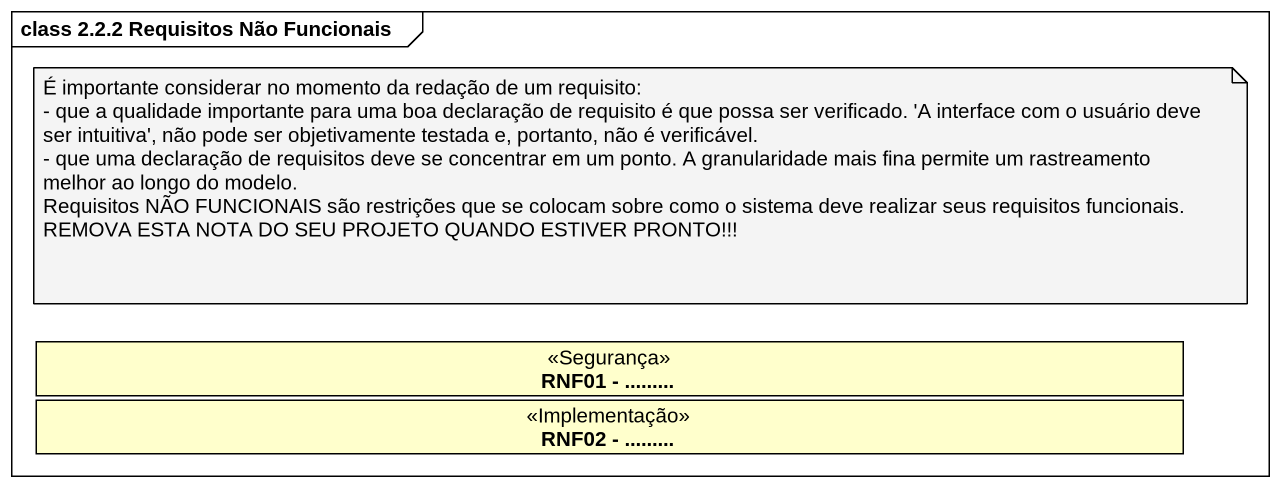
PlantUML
@startuml
mainframe class 2.2.2 Requisitos Não Funcionais
hide circle
hide empty members
class "RNF01 - ........." as RNF01 <<Segurança>>
class "RNF02 - ........." as RNF02 <<Implementação>>
note as N1
  É importante considerar no momento da redação de um requisito:
  - que a qualidade importante para uma boa declaração de requisito é que possa ser verificado. 'A interface com o usuário deve ser intuitiva', não pode ser objetivamente testada e, portanto, não é verificável.
  - que uma declaração de requisitos deve se concentrar em um ponto. A granularidade mais fina permite um rastreamento melhor ao longo do modelo.
  Requisitos NÃO FUNCIONAIS são restrições que se colocam sobre como o sistema deve realizar seus requisitos funcionais.
  REMOVA ESTA NOTA DO SEU PROJETO QUANDO ESTIVER PRONTO!!!
end note
@enduml
